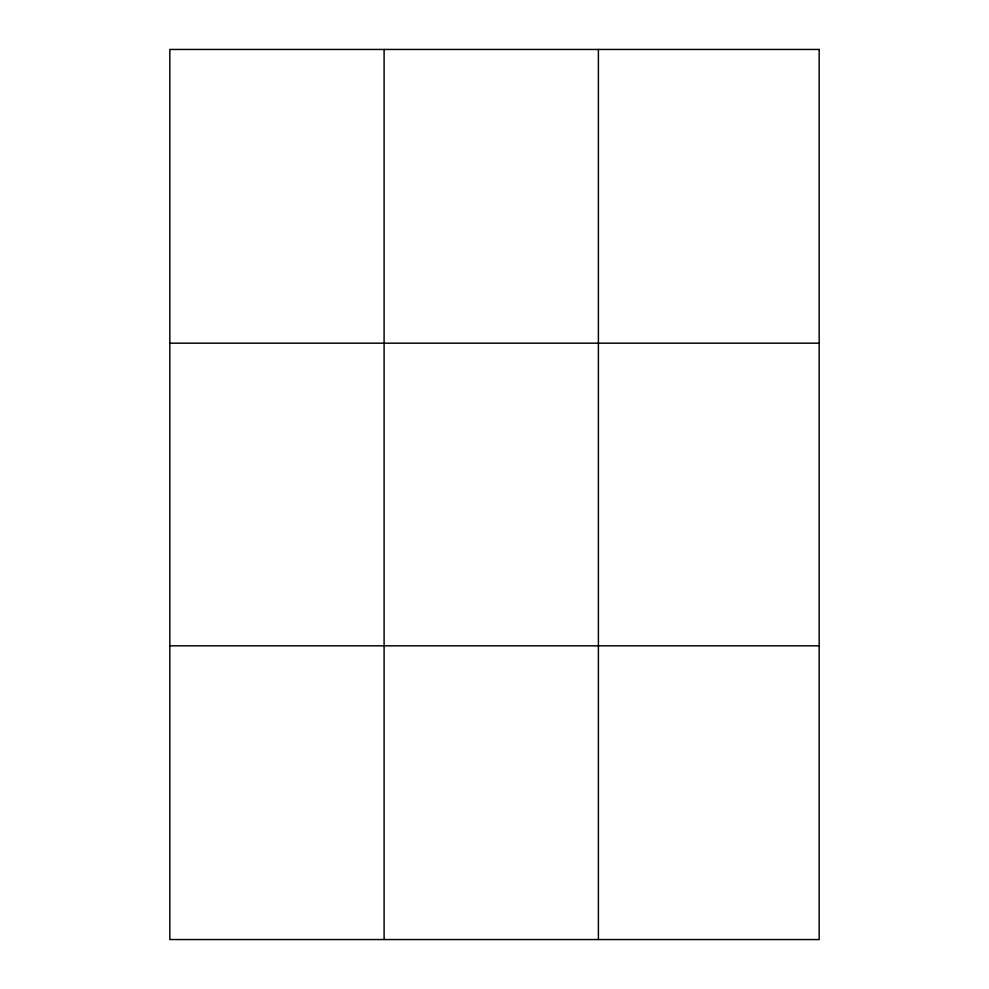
<?xml version="1.0" encoding="UTF-8"?>
<svg xmlns="http://www.w3.org/2000/svg" width="989" height="989" viewBox="0 0 989 989"><rect width="100%" height="100%" fill="white"/><g stroke="black" fill="none" stroke-linecap="round" stroke-linejoin="round"><path stroke-width="1.48" d="M384.103 49.45L384.103 939.55M598.394 49.45L598.394 939.55M169.824 343.183L819.176 343.183M169.824 645.817L819.176 645.817M819.176 49.45L819.176 939.55L169.824 939.55L169.824 49.45L819.176 49.45"/></g></svg>
